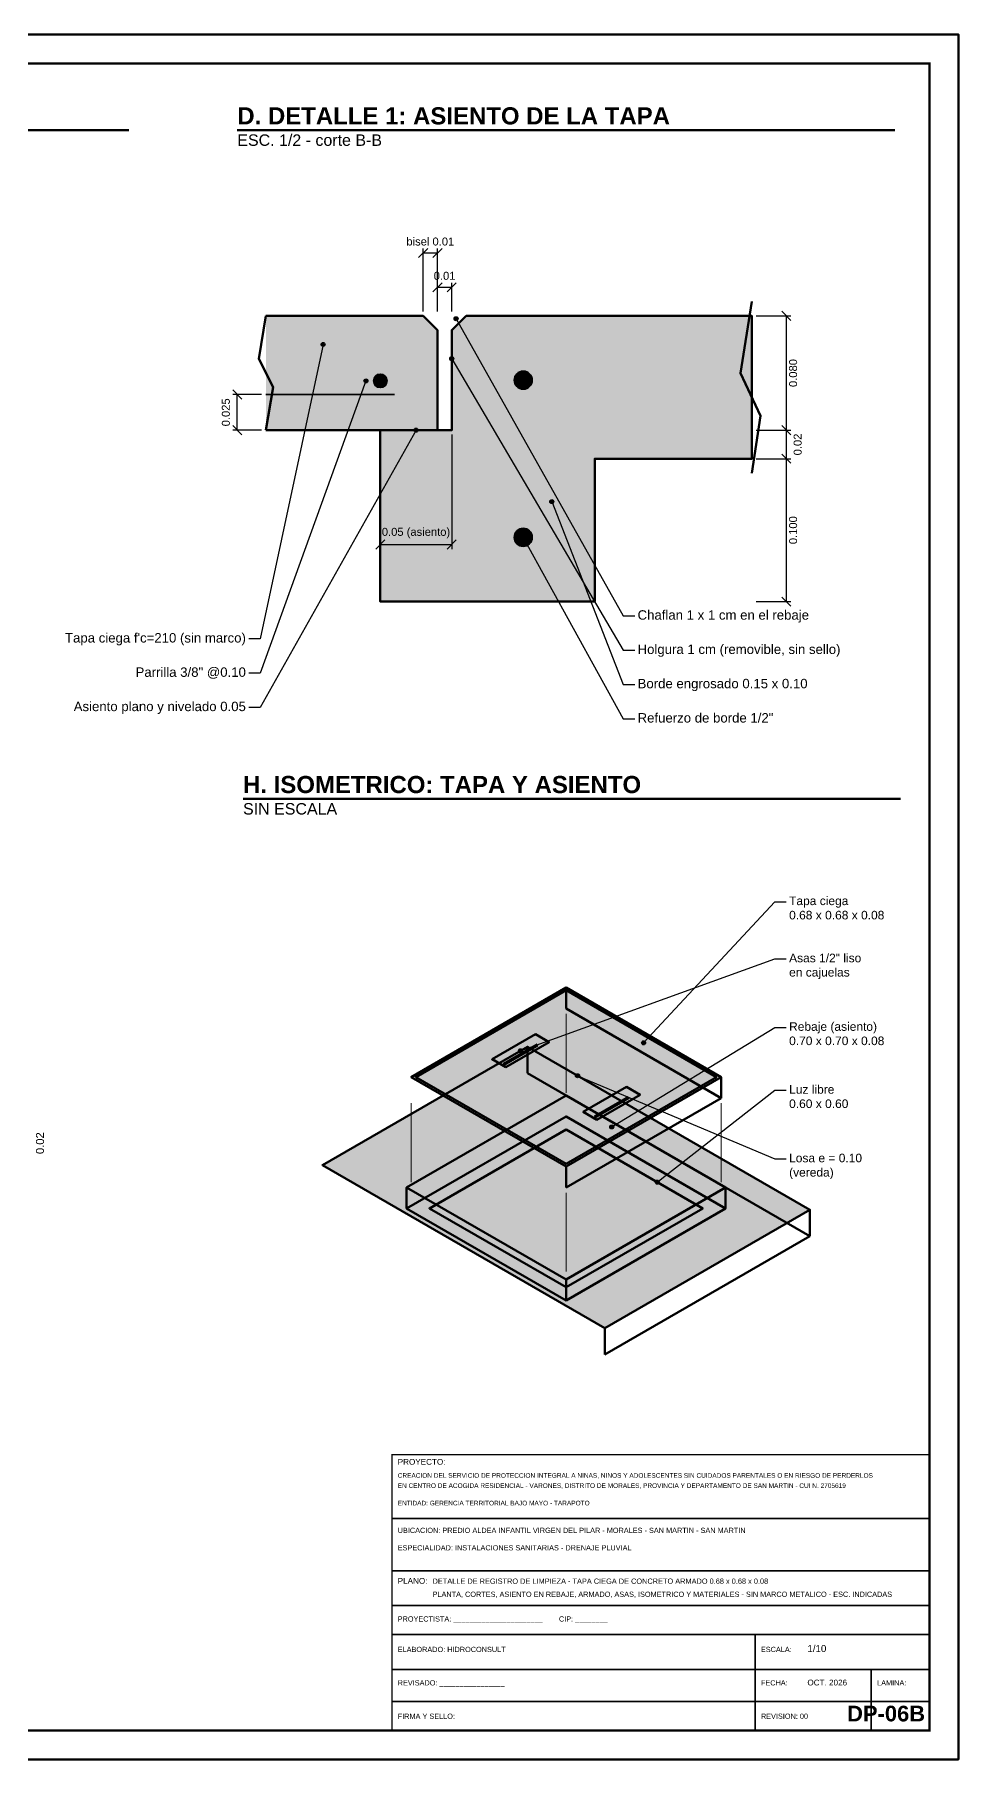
# Model space of a CAD drawing. Header units: metres. Extents: x 349122 to 349453, y 9281252 to 9281971.
# Drawn here: x 349217.23 to 349220.41, y 9281651.79 to 9281657.73 of the extents above; entities that cross this region are included whole.
import ezdxf
from ezdxf.enums import TextEntityAlignment as Align

# ---------------------------------------------------------------- set-up
doc = ezdxf.new("R2010")
doc.units = ezdxf.units.M
doc.header["$LTSCALE"] = 0.25
doc.linetypes.add('CENTER', pattern=[5.08, 3.175, -0.635, 0.635, -0.635])
for name, color, linetype, lineweight in [('ACERO', 1, 'CONTINUOUS', 35), ('ACERO_LISO', 30, 'Continuous', 40), ('CONCRETO', 250, 'CONTINUOUS', 50), ('CONCRETO_ACHURADO', 253, 'Continuous', 13), ('COTAS', 94, 'CONTINUOUS', 18), ('EJES', 1, 'CENTER', 18), ('MARCO', 7, 'CONTINUOUS', 50), ('NOTAS_LLAMADA', 30, 'Continuous', 25), ('ROTULO', 7, 'CONTINUOUS', 35), ('TAPA', 8, 'Continuous', 50), ('TEXTO', 7, 'Continuous', 25), ('TITULOS', 160, 'CONTINUOUS', 35)]:
    doc.layers.add(name, color=color, linetype=linetype, lineweight=lineweight)
doc.layers.add('ROTULO-TEXTO', color=7, linetype='CONTINUOUS')
doc.styles.add('ARIAL', font='arial.ttf')
doc.styles.add('ARIALB', font='arialbd.ttf')
doc.styles.get("Standard").update_dxf_attribs({"font": 'arial.ttf'})
doc.styles.add('TITULOS', font='arialbd.ttf')

# ---------------------------------------------------------------- blocks, each defined once
blk = doc.blocks.new('_OBLIQUE0')
at = {"color": 0, "linetype": 'BYBLOCK'}
blk.add_line((-0.5, -0.5), (0.5, 0.5), dxfattribs=at)

msp = doc.modelspace()

# ---------------------------------------------------------------- hatches: boundary and pattern name
at = {"layer": 'ACERO'}
h = msp.add_hatch(color=1, dxfattribs=at)
edge = h.paths.add_edge_path()
edge.add_arc((349218.42, 9281656.5373), 0.0234, 0, 360)
h = msp.add_hatch(color=1, dxfattribs=at)
edge = h.paths.add_edge_path()
edge.add_arc((349218.912, 9281656.5397), 0.0312, 0, 360)
h = msp.add_hatch(color=1, dxfattribs=at)
edge = h.paths.add_edge_path()
edge.add_arc((349218.912, 9281655.9985), 0.0312, 0, 360)
at = {"layer": 'CONCRETO_ACHURADO'}
for color, points in [(253, [(349218.0264, 9281656.3675), (349218.6168, 9281656.3675), (349218.6168, 9281656.7119), (349218.5676, 9281656.7611), (349218.0264, 9281656.7611)]), (254, [(349218.7152, 9281656.7611), (349219.6992, 9281656.7611), (349219.6992, 9281656.2691), (349219.158, 9281656.2691), (349219.158, 9281655.7771), (349218.42, 9281655.7771), (349218.42, 9281656.3675), (349218.666, 9281656.3675), (349218.666, 9281656.7119)]), (253, [(349219.0596, 9281653.8323), (349219.5927, 9281654.1401), (349219.0596, 9281654.4479), (349218.5265, 9281654.1401)]), (254, [(349219.1929, 9281653.2756), (349219.8985, 9281653.683), (349218.9263, 9281654.2442), (349218.2207, 9281653.8369)]), (252, [(349219.0596, 9281653.4431), (349219.6084, 9281653.7599), (349219.0596, 9281654.0768), (349218.5108, 9281653.7599)])]:
    msp.add_hatch(color=color, dxfattribs=at).paths.add_polyline_path(points)
at = {"layer": 'NOTAS_LLAMADA'}
h = msp.add_hatch(color=30, dxfattribs=at)
edge = h.paths.add_edge_path()
edge.add_arc((349218.6808, 9281656.7513), 0.00689, 0, 360)
h = msp.add_hatch(color=30, dxfattribs=at)
edge = h.paths.add_edge_path()
edge.add_arc((349218.2232, 9281656.6627), 0.00689, 0, 360)
h = msp.add_hatch(color=30, dxfattribs=at)
edge = h.paths.add_edge_path()
edge.add_arc((349218.666, 9281656.6135), 0.00689, 0, 360)
h = msp.add_hatch(color=30, dxfattribs=at)
edge = h.paths.add_edge_path()
edge.add_arc((349218.3708, 9281656.5373), 0.00689, 0, 360)
h = msp.add_hatch(color=30, dxfattribs=at)
edge = h.paths.add_edge_path()
edge.add_arc((349218.543, 9281656.3675), 0.00689, 0, 360)
h = msp.add_hatch(color=30, dxfattribs=at)
edge = h.paths.add_edge_path()
edge.add_arc((349219.0104, 9281656.1215), 0.00689, 0, 360)
h = msp.add_hatch(color=30, dxfattribs=at)
edge = h.paths.add_edge_path()
edge.add_arc((349218.912, 9281655.9985), 0.00689, 0, 360)
h = msp.add_hatch(color=30, dxfattribs=at)
edge = h.paths.add_edge_path()
edge.add_arc((349218.9028, 9281654.2307), 0.00689, 0, 360)
h = msp.add_hatch(color=30, dxfattribs=at)
edge = h.paths.add_edge_path()
edge.add_arc((349219.3262, 9281654.2578), 0.00689, 0, 360)
h = msp.add_hatch(color=30, dxfattribs=at)
edge = h.paths.add_edge_path()
edge.add_arc((349219.0988, 9281654.1447), 0.00689, 0, 360)
h = msp.add_hatch(color=30, dxfattribs=at)
edge = h.paths.add_edge_path()
edge.add_arc((349219.2164, 9281653.9681), 0.00689, 0, 360)
h = msp.add_hatch(color=30, dxfattribs=at)
edge = h.paths.add_edge_path()
edge.add_arc((349219.3732, 9281653.778), 0.00689, 0, 360)

# ---------------------------------------------------------------- linework, layer by layer
at = {"color": 94}
for p, q in [((349218.5676, 9281656.7759), (349218.5676, 9281656.9933)), ((349218.5676, 9281656.9776), (349218.6168, 9281656.9776)), ((349218.6168, 9281656.7759), (349218.6168, 9281656.9933)), ((349218.6168, 9281656.7759), (349218.6168, 9281656.8753)), ((349218.6168, 9281656.8595), (349218.666, 9281656.8595)), ((349218.666, 9281656.7759), (349218.666, 9281656.8753)), ((349219.714, 9281656.7611), (349219.833, 9281656.7611)), ((349219.8173, 9281656.7611), (349219.8173, 9281656.3675)), ((349218.0116, 9281656.4905), (349217.9123, 9281656.4905)), ((349217.928, 9281656.3675), (349217.928, 9281656.4905)), ((349218.0116, 9281656.3675), (349217.9123, 9281656.3675)), ((349219.714, 9281656.3675), (349219.833, 9281656.3675)), ((349219.714, 9281656.3675), (349219.833, 9281656.3675)), ((349219.8173, 9281656.3675), (349219.8173, 9281656.2691)), ((349218.42, 9281656.3528), (349218.42, 9281655.9582)), ((349218.666, 9281656.3528), (349218.666, 9281655.9582)), ((349219.714, 9281656.2691), (349219.833, 9281656.2691)), ((349219.714, 9281656.2691), (349219.833, 9281656.2691)), ((349219.8173, 9281656.2691), (349219.8173, 9281655.7771)), ((349218.42, 9281655.9739), (349218.666, 9281655.9739)), ((349219.714, 9281655.7771), (349219.833, 9281655.7771))]:
    msp.add_line(p, q, dxfattribs=at)
at = {"layer": 'ACERO'}
msp.add_line((349218.0264, 9281656.4905), (349218.4692, 9281656.4905), dxfattribs=at)
for centre, radius in [((349218.42, 9281656.5373), 0.0234), ((349218.912, 9281656.5397), 0.0312), ((349218.912, 9281655.9985), 0.0312)]:
    msp.add_circle(centre, radius, dxfattribs=at)
at = {"layer": 'ACERO_LISO', "const_width": 0.0118}
for points in [[(349218.844, 9281654.1831), (349218.9616, 9281654.251)], [(349219.1576, 9281654.0021), (349219.2752, 9281654.07)]]:
    msp.add_lwpolyline(points, dxfattribs=at)
at = {"layer": 'CONCRETO'}
for p, q in [((349218.9263, 9281654.2442), (349218.9263, 9281654.1537)), ((349219.8985, 9281653.5924), (349218.9263, 9281654.1537)), ((349218.5108, 9281653.7599), (349218.5108, 9281653.6875)), ((349219.6084, 9281653.7599), (349219.6084, 9281653.6875)), ((349219.8985, 9281653.683), (349219.8985, 9281653.5924)), ((349219.1929, 9281653.1851), (349219.8985, 9281653.5924)), ((349219.0596, 9281653.4431), (349219.0596, 9281653.3706)), ((349219.1929, 9281653.2756), (349219.1929, 9281653.1851))]:
    msp.add_line(p, q, dxfattribs=at)
msp.add_lwpolyline([(349219.6992, 9281656.8103), (349219.6598, 9281656.5643), (349219.7287, 9281656.4167), (349219.6992, 9281656.2199)], dxfattribs=at)
for points in [[(349218.7152, 9281656.7611), (349219.6992, 9281656.7611), (349219.6992, 9281656.2691), (349219.158, 9281656.2691), (349219.158, 9281655.7771), (349218.42, 9281655.7771), (349218.42, 9281656.3675), (349218.666, 9281656.3675), (349218.666, 9281656.7119)], [(349218.8518, 9281654.1741), (349219.0008, 9281654.2601), (349218.9538, 9281654.2872), (349218.8048, 9281654.2012)], [(349219.1929, 9281653.2756), (349219.8985, 9281653.683), (349218.9263, 9281654.2442), (349218.2207, 9281653.8369)], [(349219.1654, 9281653.993), (349219.3144, 9281654.079), (349219.2674, 9281654.1062), (349219.1184, 9281654.0202)], [(349219.0596, 9281653.4431), (349219.6084, 9281653.7599), (349219.0596, 9281654.0768), (349218.5108, 9281653.7599)], [(349219.0596, 9281653.3706), (349219.6084, 9281653.6875), (349219.0596, 9281654.0043), (349218.5108, 9281653.6875)], [(349219.0596, 9281653.4159), (349219.53, 9281653.6875), (349219.0596, 9281653.9591), (349218.5892, 9281653.6875)]]:
    msp.add_lwpolyline(points, close=True, dxfattribs=at)
at = {"layer": 'Defpoints'}
for p in [(349218.5676, 9281656.9776), (349218.6168, 9281656.8595), (349218.5676, 9281656.7611), (349218.6168, 9281656.7611), (349218.6168, 9281656.7611), (349218.666, 9281656.7611), (349219.6992, 9281656.7611), (349219.8173, 9281656.7611), (349218.0264, 9281656.4905), (349217.928, 9281656.3675), (349218.0264, 9281656.3675), (349218.42, 9281656.3675), (349218.666, 9281656.3675), (349219.6992, 9281656.3675), (349219.6992, 9281656.3675), (349219.8173, 9281656.3675), (349219.6992, 9281656.2691), (349219.6992, 9281656.2691), (349219.8173, 9281656.2691), (349218.42, 9281655.9739), (349219.6992, 9281655.7771)]:
    msp.add_point(p, dxfattribs=at)
at = {"layer": 'EJES'}
for p, q in [((349219.0596, 9281654.3574), (349219.0596, 9281654.0858)), ((349218.5265, 9281654.0496), (349218.5265, 9281653.778)), ((349219.5927, 9281654.0496), (349219.5927, 9281653.778)), ((349219.0596, 9281653.7418), (349219.0596, 9281653.4702))]:
    msp.add_line(p, q, dxfattribs=at)
at = {"layer": 'MARCO'}
msp.add_lwpolyline([(349212, 9281651.79), (349220.41, 9281651.79), (349220.41, 9281657.73), (349212, 9281657.73)], close=True, dxfattribs=at)
at = {"layer": 'MARCO', "const_width": 0.008}
msp.add_lwpolyline([(349212.25, 9281651.89), (349220.31, 9281651.89), (349220.31, 9281657.63), (349212.25, 9281657.63)], close=True, dxfattribs=at)
at = {"layer": 'NOTAS_LLAMADA'}
for points in [[(349218.6808, 9281656.7513), (349219.2564, 9281655.7279), (349219.2958, 9281655.7279)], [(349218.2232, 9281656.6627), (349218.0067, 9281655.6492), (349217.9674, 9281655.6492)], [(349218.666, 9281656.6135), (349219.2564, 9281655.6098), (349219.2958, 9281655.6098)], [(349218.3708, 9281656.5373), (349218.0067, 9281655.5311), (349217.9674, 9281655.5311)], [(349218.543, 9281656.3675), (349218.0067, 9281655.413), (349217.9674, 9281655.413)], [(349219.0104, 9281656.1215), (349219.2564, 9281655.4918), (349219.2958, 9281655.4918)], [(349218.912, 9281655.9985), (349219.2564, 9281655.3737), (349219.2958, 9281655.3737)], [(349219.3262, 9281654.2578), (349219.7779, 9281654.7439), (349219.8173, 9281654.7439)], [(349218.9028, 9281654.2307), (349219.7779, 9281654.5471), (349219.8173, 9281654.5471)], [(349219.2164, 9281653.9681), (349219.7779, 9281654.311), (349219.8173, 9281654.311)], [(349219.0988, 9281654.1447), (349219.7779, 9281653.8583), (349219.8173, 9281653.8583)], [(349219.3732, 9281653.778), (349219.7779, 9281654.0945), (349219.8173, 9281654.0945)]]:
    msp.add_lwpolyline(points, dxfattribs=at)
for centre in [(349218.6808, 9281656.7513), (349218.2232, 9281656.6627), (349218.666, 9281656.6135), (349218.3708, 9281656.5373), (349218.543, 9281656.3675), (349219.0104, 9281656.1215), (349218.912, 9281655.9985), (349218.9028, 9281654.2307), (349219.3262, 9281654.2578), (349219.0988, 9281654.1447), (349219.2164, 9281653.9681), (349219.3732, 9281653.778)]:
    msp.add_circle(centre, 0.00689, dxfattribs=at)
at = {"layer": 'ROTULO'}
for p, q in [((349218.46, 9281652.62), (349220.31, 9281652.62)), ((349218.46, 9281652.44), (349220.31, 9281652.44)), ((349218.46, 9281652.32), (349220.31, 9281652.32)), ((349218.46, 9281652.22), (349220.31, 9281652.22)), ((349219.71, 9281652.22), (349219.71, 9281651.89)), ((349218.46, 9281652.1), (349220.31, 9281652.1)), ((349220.11, 9281652.1), (349220.11, 9281651.89)), ((349218.46, 9281651.99), (349220.31, 9281651.99))]:
    msp.add_line(p, q, dxfattribs=at)
at = {"layer": 'ROTULO', "const_width": 0.005}
msp.add_lwpolyline([(349218.46, 9281651.89), (349220.31, 9281651.89), (349220.31, 9281652.84), (349218.46, 9281652.84)], close=True, dxfattribs=at)
at = {"layer": 'TAPA'}
for p, q in [((349219.0596, 9281654.4479), (349219.0596, 9281654.3755)), ((349219.5927, 9281654.0677), (349219.0596, 9281654.3755)), ((349219.5927, 9281654.1401), (349219.5927, 9281654.0677)), ((349219.0596, 9281653.7599), (349219.5927, 9281654.0677)), ((349219.0596, 9281653.8323), (349219.0596, 9281653.7599))]:
    msp.add_line(p, q, dxfattribs=at)
for points in [[(349218.0264, 9281656.7611), (349218.0018, 9281656.6135), (349218.051, 9281656.5151), (349218.0264, 9281656.3675)], [(349218.0264, 9281656.3675), (349218.6168, 9281656.3675), (349218.6168, 9281656.7119), (349218.5676, 9281656.7611), (349218.0264, 9281656.7611)]]:
    msp.add_lwpolyline(points, dxfattribs=at)
for points in [[(349219.0596, 9281653.8323), (349219.5927, 9281654.1401), (349219.0596, 9281654.4479), (349218.5265, 9281654.1401)], [(349219.0596, 9281653.8414), (349219.577, 9281654.1401), (349219.0596, 9281654.4389), (349218.5422, 9281654.1401)]]:
    msp.add_lwpolyline(points, close=True, dxfattribs=at)
at = {"layer": 'TITULOS', "lineweight": 70}
for p, q in [((349215.2909, 9281657.4007), (349217.5541, 9281657.4007)), ((349217.928, 9281657.4007), (349220.1912, 9281657.4007)), ((349217.9477, 9281655.0982), (349220.2109, 9281655.0982))]:
    msp.add_line(p, q, dxfattribs=at)

# ---------------------------------------------------------------- block references
at = {"layer": 'COTAS', "color": 94, "xscale": 0.031488, "yscale": 0.031488, "zscale": 0.00984}
for p in [(349218.5676, 9281656.9776), (349218.6168, 9281656.9776), (349218.6168, 9281656.8595), (349218.666, 9281656.8595), (349218.42, 9281655.9739), (349218.666, 9281655.9739)]:
    msp.add_blockref('_OBLIQUE0', p, dxfattribs=at)
at = {"layer": 'COTAS', "color": 94, "xscale": 0.031488, "yscale": 0.031488, "zscale": 0.00984, "rotation": 90}
for p in [(349219.8173, 9281656.7611), (349217.928, 9281656.4905), (349217.928, 9281656.3675), (349219.8173, 9281656.3675), (349219.8173, 9281656.3675), (349219.8173, 9281656.2691), (349219.8173, 9281656.2691), (349219.8173, 9281655.7771)]:
    msp.add_blockref('_OBLIQUE0', p, dxfattribs=at)

# ---------------------------------------------------------------- texts
at = {"layer": 'COTAS', "color": 7, "attachment_point": 5, "style": 'ARIAL'}
for s, insert, char_height in [('bisel 0.01', (349218.5922, 9281657.017), 0.02755), ('0.01', (349218.6414, 9281656.8989), 0.02755), ('0.05 (asiento)', (349218.543, 9281656.0133), 0.027552)]:
    msp.add_mtext(s, dxfattribs=dict(at, insert=insert, char_height=char_height))
at = {"layer": 'COTAS', "color": 7, "char_height": 0.02755, "attachment_point": 5, "rotation": 90, "style": 'ARIAL'}
for s, insert in [('0.080', (349219.8409, 9281656.5643)), ('0.025', (349217.8886, 9281656.429)), ('0.02', (349219.8566, 9281656.3183)), ('0.100', (349219.8409, 9281656.0231)), ('0.02', (349217.249, 9281653.9124))]:
    msp.add_mtext(s, dxfattribs=dict(at, insert=insert))
at = {"layer": 'ROTULO-TEXTO'}
for s, height, p in [('PROYECTO:', 0.02, (349218.48, 9281652.805)), ('CREACION DEL SERVICIO DE PROTECCION INTEGRAL A NINAS, NINOS Y ADOLESCENTES SIN CUIDADOS PARENTALES O EN RIESGO DE PERDERLOS', 0.016, (349218.48, 9281652.76)), ('EN CENTRO DE ACOGIDA RESIDENCIAL - VARONES, DISTRITO DE MORALES, PROVINCIA Y DEPARTAMENTO DE SAN MARTIN - CUI N. 2705619', 0.016, (349218.48, 9281652.725)), ('ENTIDAD: GERENCIA TERRITORIAL BAJO MAYO - TARAPOTO', 0.016, (349218.48, 9281652.665)), ('UBICACION: PREDIO ALDEA INFANTIL VIRGEN DEL PILAR - MORALES - SAN MARTIN - SAN MARTIN', 0.018, (349218.48, 9281652.57)), ('ESPECIALIDAD: INSTALACIONES SANITARIAS - DRENAJE PLUVIAL', 0.018, (349218.48, 9281652.51)), ('PLANO:', 0.02, (349218.48, 9281652.395)), ('DETALLE DE REGISTRO DE LIMPIEZA - TAPA CIEGA DE CONCRETO ARMADO 0.68 x 0.68 x 0.08', 0.018146, (349218.6, 9281652.395)), ('PLANTA, CORTES, ASIENTO EN REBAJE, ARMADO, ASAS, ISOMETRICO Y MATERIALES - SIN MARCO METALICO - ESC. INDICADAS', 0.018, (349218.6, 9281652.35)), ('PROYECTISTA: ______________________        CIP: ________', 0.018, (349218.48, 9281652.265)), ('ELABORADO: HIDROCONSULT', 0.018, (349218.48, 9281652.16)), ('ESCALA:', 0.018, (349219.73, 9281652.16)), ('1/10', 0.024, (349219.89, 9281652.16)), ('REVISADO: ________________', 0.018, (349218.48, 9281652.045)), ('FECHA:', 0.018, (349219.73, 9281652.045)), ('OCT. 2026', 0.02, (349219.89, 9281652.045)), ('LAMINA:', 0.018, (349220.13, 9281652.045)), ('FIRMA Y SELLO:', 0.018, (349218.48, 9281651.93)), ('REVISION: 00', 0.018, (349219.73, 9281651.93))]:
    msp.add_text(s, height=height, dxfattribs=at).set_placement(p)
at = {"layer": 'TEXTO', "style": 'ARIAL'}
for s, insert, char_height, width, attachment_point in [('Chaflan 1 x 1 cm en el rebaje', (349219.3056, 9281655.7474), 0.032472, 0.7872, 1), ("Tapa ciega f'c=210 (sin marco)", (349217.9575, 9281655.6687), 0.032472, 0.738, 3), ('Holgura 1 cm (removible, sin sello)', (349219.3056, 9281655.6293), 0.032472, 0.7872, 1), ('Parrilla 3/8" @0.10', (349217.9575, 9281655.5506), 0.032472, 0.738, 3), ('Borde engrosado 0.15 x 0.10', (349219.3056, 9281655.5112), 0.032472, 0.7872, 1), ('Asiento plano y nivelado 0.05', (349217.9575, 9281655.4325), 0.032472, 0.738, 3), ('Refuerzo de borde 1/2"', (349219.3056, 9281655.3932), 0.032472, 0.7872, 1), ('Tapa ciega\\P0.68 x 0.68 x 0.08', (349219.8271, 9281654.7616), 0.02952, 0.492, 1), ('Asas 1/2" liso\\Pen cajuelas', (349219.8271, 9281654.5648), 0.02952, 0.492, 1), ('Rebaje (asiento)\\P0.70 x 0.70 x 0.08', (349219.8271, 9281654.3287), 0.02952, 0.492, 1), ('Luz libre\\P0.60 x 0.60', (349219.8271, 9281654.1122), 0.02952, 0.492, 1), ('Losa e = 0.10\\P(vereda)', (349219.8271, 9281653.876), 0.02952, 0.492, 1)]:
    msp.add_mtext(s, dxfattribs=dict(at, insert=insert, char_height=char_height, width=width, attachment_point=attachment_point))
at = {"layer": 'TITULOS'}
for s, height, style, p in [('D. DETALLE 1: ASIENTO DE LA TAPA', 0.05904, 'ARIALB', (349217.928, 9281657.4204)), ('ESC. 1/2 - corte B-B', 0.03936, 'ARIAL', (349217.928, 9281657.3466)), ('H. ISOMETRICO: TAPA Y ASIENTO', 0.05904, 'ARIALB', (349217.9477, 9281655.1178)), ('SIN ESCALA', 0.03936, 'ARIAL', (349217.9477, 9281655.044))]:
    msp.add_text(s, height=height, dxfattribs=dict(at, style=style)).set_placement(p)
at = {"layer": 'TITULOS', "style": 'TITULOS'}
msp.add_text('DP-06B', height=0.054, dxfattribs=at).set_placement((349220.295, 9281651.905), align=Align.BOTTOM_RIGHT)

doc.saveas('drawing.dxf')
